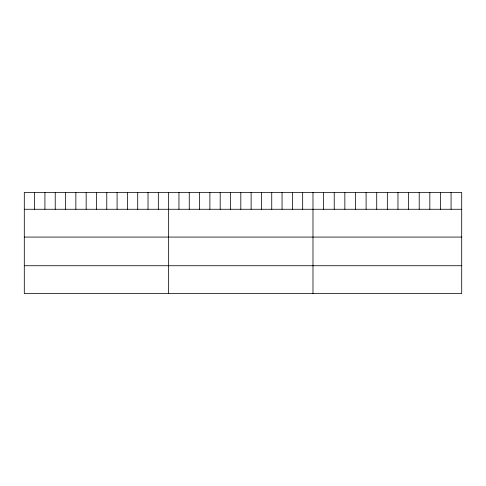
<?xml version="1.0" encoding="UTF-8"?>
<svg xmlns="http://www.w3.org/2000/svg" width="486" height="486" viewBox="0 0 486 486"><rect width="100%" height="100%" fill="white"/><g stroke="black" fill="none" stroke-linecap="round" stroke-linejoin="round"><path stroke-width="0.73" d="M461.7 209.266L461.7 293.55L24.3 293.55L24.3 192.45L461.7 192.45L461.7 209.266L24.3 209.266M24.3 237.077L461.7 237.077M24.3 265.733L461.7 265.733M451.075 192.45L451.075 209.266M440.456 192.45L440.456 209.266M429.831 192.45L429.831 209.266M419.211 192.45L419.211 209.266M408.586 192.45L408.586 209.266M397.967 192.45L397.967 209.266M387.342 192.45L387.342 209.266M376.717 192.45L376.717 209.266M366.098 192.45L366.098 209.266M355.473 192.45L355.473 209.266M344.853 192.45L344.853 209.266M334.228 192.45L334.228 209.266M323.609 192.45L323.609 209.266M312.984 192.45L312.984 293.55M302.675 192.45L302.675 209.266M292.365 192.45L292.365 209.266M282.056 192.45L282.056 209.266M271.741 192.45L271.741 209.266M261.432 192.45L261.432 209.266M251.122 192.45L251.122 209.266M240.813 192.45L240.813 209.266M230.504 192.45L230.504 209.266M220.194 192.45L220.194 209.266M209.885 192.45L209.885 209.266M199.57 192.45L199.57 209.266M189.261 192.45L189.261 209.266M178.951 192.45L178.951 209.266M168.642 192.45L168.642 293.55M158.333 192.45L158.333 209.266M148.023 192.45L148.023 209.266M137.714 192.45L137.714 209.266M127.399 192.45L127.399 209.266M117.09 192.45L117.09 209.266M106.78 192.45L106.78 209.266M96.471 192.45L96.471 209.266M86.162 192.45L86.162 209.266M75.852 192.45L75.852 209.266M65.543 192.45L65.543 209.266M55.228 192.45L55.228 209.266M44.919 192.45L44.919 209.266M34.609 192.45L34.609 209.266"/></g></svg>
